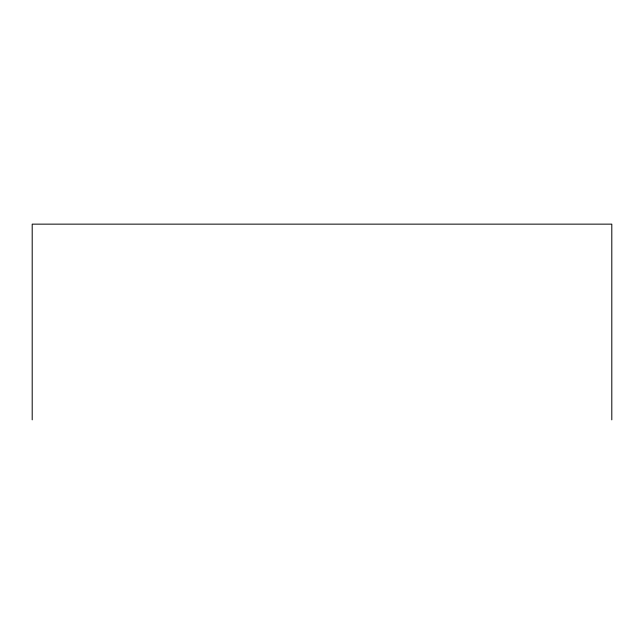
<?xml version="1.0" encoding="UTF-8"?>
<svg xmlns="http://www.w3.org/2000/svg" width="644" height="644" viewBox="0 0 644 644"><rect width="100%" height="100%" fill="white"/><g stroke="black" fill="none" stroke-linecap="round" stroke-linejoin="round"><path stroke-width="0.97" d="M611.8 419.856L611.8 224.144L32.2 224.144L32.2 419.856"/></g></svg>
